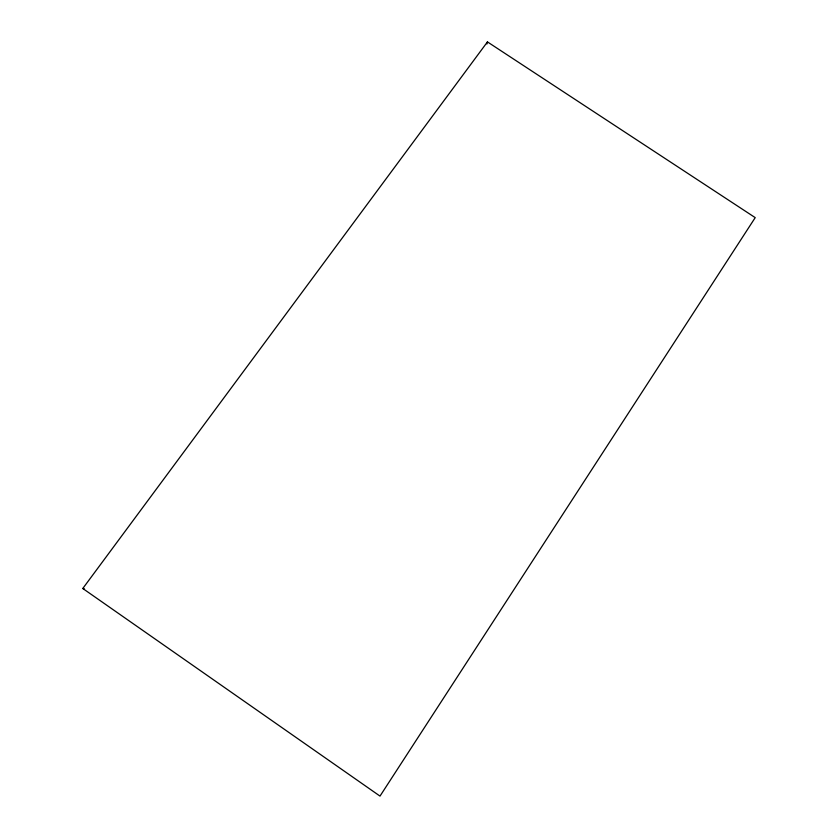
<?xml version="1.0" encoding="UTF-8"?>
<svg xmlns="http://www.w3.org/2000/svg" width="838" height="838" viewBox="0 0 838 838"><rect width="100%" height="100%" fill="white"/><g stroke="black" fill="none" stroke-linecap="round" stroke-linejoin="round"><path stroke-width="1.26" d="M486.93 43.995L487.444 41.9L755.216 217.629L380.002 796.1L82.784 588.486L487.444 41.9M82.784 588.486L84.303 588.81"/></g></svg>
